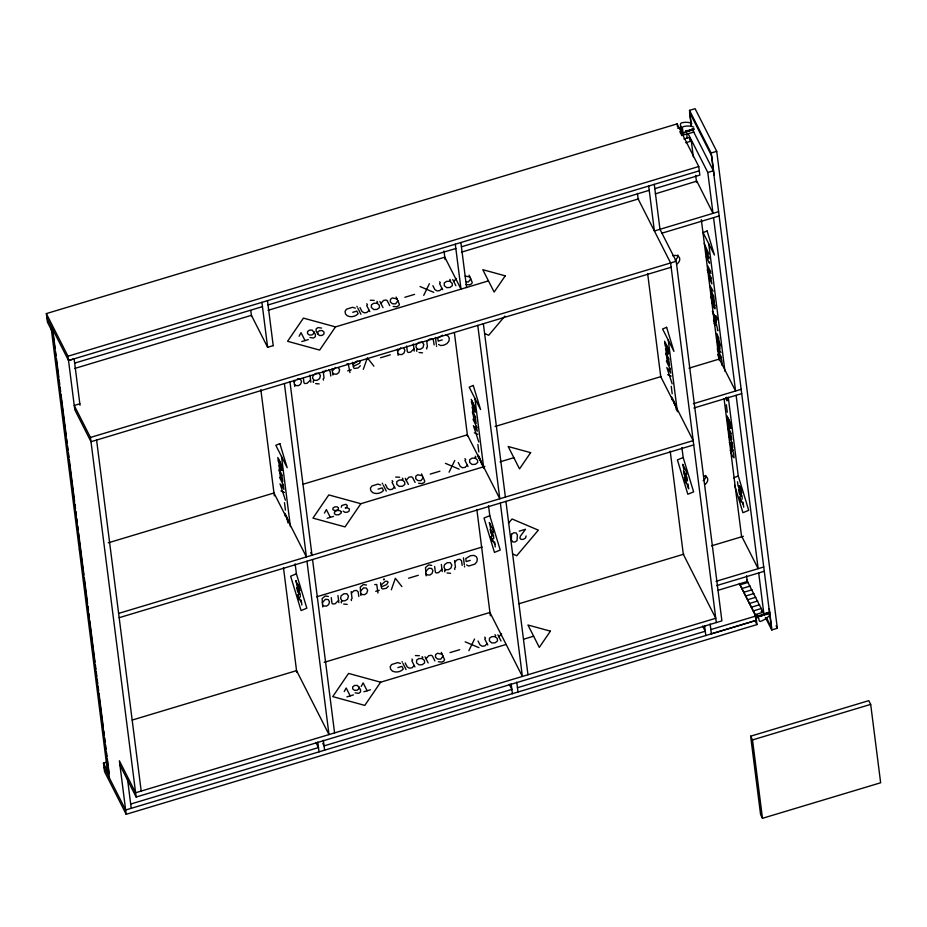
<?xml version="1.0" encoding="UTF-8"?>
<svg xmlns="http://www.w3.org/2000/svg" width="927" height="927" viewBox="0 0 927 927"><rect width="100%" height="100%" fill="white"/><g stroke="black" fill="none" stroke-linecap="round" stroke-linejoin="round"><path stroke-width="1.39" d="M676.362 409.804L675.354 404.508L671.681 397.046M713.605 320.777L713.639 319.537L715.609 324.74L715.656 323.581L716.374 324.172L717.95 330.73L717.208 329.966M279.827 472.573L280.36 476.802L282.77 481.553L282.075 476.86L278.934 470.337M473.21 414.415L473.743 418.645L476.154 423.396L475.458 418.703L472.318 412.179M666.594 356.258L667.127 360.487L669.537 365.238L668.842 360.533L665.702 354.01M728.784 430.603L729.317 434.833L731.727 439.583L731.032 434.89L727.892 428.367M314.033 331.611L313.813 333.488L311.935 334.948L309.363 335.018L307.509 333.569L307.567 331.53L309.491 330.116L312.272 330.116L315.377 334.265L315.389 336.675L313.5 338.031L309.954 337.498M317.486 333.975L317.706 332.098L319.583 330.626L322.144 330.557L324.01 332.017L323.952 334.044L322.028 335.458L319.247 335.458L316.142 331.321L316.13 328.9L318.019 327.555L321.553 328.077M359.178 686.919L358.958 688.796L357.08 690.256L354.52 690.325L352.654 688.877L352.712 686.837L354.635 685.424L357.416 685.424L360.522 689.572L360.533 691.982L358.645 693.338L355.111 692.817M285.145 515.957L285.284 514.821L285.84 515.203M478.529 457.799L478.668 456.663L479.224 457.046M671.913 399.641L672.063 398.506L672.608 398.888M287.949 522.921L286.744 516.988M341.321 507.22L341.704 505.528L345.736 504.311L347.277 505.424L346.988 506.988L345.261 507.996L347.428 507.857L349.456 508.981L349.073 511.101L347.393 512.191L344.983 512.341L343.141 511.148M526.154 535.933L525.516 538.019L523.326 539.352L521.055 539.398L519.873 538.181L520.406 536.13L525.539 529.259L519.19 531.171M681.438 133.221L682.005 133.615M397.984 300.707L395.551 303.859L392.411 303.755L390.325 301.854L390.441 299.375L392.318 297.949L397.08 298.923M470.846 278.795L468.413 281.947L466.316 281.878M423.361 477.521L420.916 480.673L417.776 480.568L415.702 478.668L415.817 476.188L417.695 474.763L422.445 475.736M443.141 656.015L440.696 659.167L437.556 659.062L435.481 657.173L435.597 654.682L437.474 653.257L442.225 654.23M380.881 303.43L383.569 300.394L385.98 300.012L387.208 300.649L389.722 305.609M453.743 281.507L456.432 278.482M406.246 480.244L408.934 477.208L411.345 476.826L412.573 477.463L415.099 482.422M479.108 458.332L479.549 457.057M426.026 658.738L428.714 655.702L431.125 655.319L432.364 655.957L434.879 660.916M498.9 636.826L501.588 633.79M363.303 369.328L367.359 357.834L373.894 366.153M391.321 589.792L395.365 578.297L401.901 586.606M423.72 295.389L429.386 283.708M449.085 472.202L454.763 460.522M468.865 650.696L474.543 639.016M360.348 365.725L358.228 367.892L354.52 368.494L353.581 367.764L352.503 362.306M388.367 586.188L386.246 588.344L382.538 588.958L381.6 588.228L380.522 582.77M294.218 382.33L295.192 380.545M332.353 370.858L335.551 367.393M397.602 351.24L400.8 347.776M322.237 602.793L325.435 599.329L328.251 599.56L329.537 601.785L328.645 604.589L326.501 606.119L323.929 605.991L322.503 604.844M360.371 591.322L363.569 587.857L366.385 588.1L367.671 590.325L366.779 593.118L364.635 594.659L362.063 594.52L360.638 593.373M425.62 571.692L428.819 568.228L431.623 568.471L432.921 570.696L432.028 573.5L429.885 575.03L427.312 574.902L425.875 573.743M689.549 130.336L688.958 130.417L689.526 130.174M758.599 616.397L759.178 616.316L758.61 616.559M764.439 614.636L765.03 614.555L764.462 614.81M310.568 379.931L307.185 383.245L304.879 383.581L303.963 382.816L303.384 378.262M413.952 348.83L410.568 352.156L408.262 352.492L407.347 351.727L406.617 346.026M338.587 600.383L335.203 603.709L332.897 604.045L331.982 603.28L331.252 597.579M441.959 569.294L438.575 572.608L436.281 572.956L435.366 572.191L434.636 566.49M688.228 130.533L688.819 130.753M759.908 616.2L759.317 615.98M765.76 614.45L765.169 614.219M335.493 326.895L319.641 350.082L287.579 341.298L303.419 318.112L335.493 326.895L488.471 280.881M360.858 503.709L345.018 526.895L312.955 518.112L328.795 494.925L360.858 503.709L484.902 466.408M380.638 682.202L364.798 705.401L332.735 696.617L348.575 673.419L380.638 682.202L506.061 644.485M299.097 336.234L301.032 332.666L305.041 340.568M324.473 513.083L326.374 509.56L330.313 517.336M344.241 691.554L346.177 687.973L350.197 695.876M361.194 686.455L363.129 682.875L367.15 690.777M353.164 364.438L357.301 360.858M381.182 584.902L385.308 581.322L387.231 581.241L388.112 582.214L386.675 584.601L381.426 586.837M376.941 303.164L379.27 305.157L379.491 307.567L377.115 309.398L373.848 309.572L371.391 307.532L371.426 304.821L373.766 303.291L376.941 303.164L377.683 302.283L376.976 301.31M449.815 281.252L452.144 283.245L452.353 285.655L449.977 287.486L446.71 287.66L444.253 285.62L444.3 282.909L446.629 281.379L449.815 281.252L450.545 280.36L449.838 279.398M402.318 479.977L404.647 481.97L404.867 484.392L402.48 486.212L399.213 486.385L396.756 484.346L396.802 481.634L399.131 480.105L402.318 479.977L403.048 479.097L402.341 478.123M475.18 458.065L477.509 460.059L477.729 462.469L475.354 464.3L472.075 464.473L469.63 462.434L469.665 459.722L471.994 458.193L475.18 458.065L475.922 457.185L475.215 456.211M422.098 658.471L424.427 660.476L424.647 662.886L422.26 664.705L418.992 664.879L416.547 662.84L416.582 660.128L418.911 658.599L422.098 658.471L422.839 657.591L422.121 656.629M494.96 636.559L497.289 638.552L497.509 640.974L495.134 642.793L491.855 642.967L489.41 640.928L489.444 638.216L491.785 636.687L494.96 636.559L495.702 635.679L494.995 634.705M504.925 316.084L488.703 335.261L484.763 333.593M684.323 132.526L682.573 134.589L680.453 133.685L682.202 131.622L684.323 132.526L693.906 129.653M508.448 523.245L512.052 518.981L538.344 530.151L516.721 555.725L512.782 554.045M315.852 373.326L318.865 373.257L320.452 375.655L319.56 378.714L316.976 380.348L314.044 380.383L313.106 381.345L313.442 382.457M420.244 342.214L422.248 342.167L423.824 344.566L422.944 347.625L420.348 349.259L417.428 349.282L416.49 350.255L416.826 351.368M687.95 130.498L687.567 131.066L688.031 130.417M693.883 128.656L693.28 129.12L693.871 129.143M342.063 600.835L340.58 598.494L341.136 595.76L343.871 593.79L346.883 593.72L348.459 596.119L347.579 599.178L344.983 600.812L342.063 600.835L341.113 601.808L341.46 602.921M445.447 569.746L443.963 567.394L444.52 564.67L447.243 562.689L450.267 562.631L451.843 565.03L450.962 568.089L448.367 569.723L445.447 569.746L444.497 570.719L444.844 571.832M760.117 616.316L760.58 615.667L760.14 616.409M766.038 614.485L766.432 613.906L765.992 614.647M766.803 614.462L766.78 613.732M369.12 310.29L366.872 312.48L364.265 312.851L362.005 311.53L360.012 307.602M441.994 288.378L439.746 290.568L437.127 290.939L434.879 289.618L432.874 285.69M394.496 487.104L392.248 489.294L389.63 489.665L387.382 488.344L385.389 484.415M467.359 465.192L465.111 467.382L462.492 467.753L460.244 466.432L458.251 462.503M414.276 665.609L412.028 667.788L409.41 668.158L407.162 666.837L405.169 662.909M487.138 643.686L484.891 645.876L482.272 646.246L480.024 644.925L478.031 640.997M323.372 372.631L326.095 370.244M428.564 339.942L426.756 341.53L427.44 346.953L426.49 347.915L426.837 349.039M687.197 131.124L686.606 130.846M693.048 129.363L692.457 129.085M351.379 593.083L354.102 590.708L356.594 590.395L358.216 591.971L358.784 596.478M454.763 561.994L457.486 559.618L459.966 559.305L461.6 560.87L462.167 565.389M760.951 615.621L761.542 615.887M314.937 373.987L313.129 375.296L312.561 378.031L314.044 380.383M419.236 342.237L416.501 344.207L415.945 346.941L417.428 349.282M442.515 335.238L437.764 338.1L438.147 341.136L442.237 339.908M346.698 364.137L347.358 363.847M374.717 584.601L376.744 584.485L377.973 593.013M353.407 366.374L359.63 363.268L360.105 361.75L359.224 360.777M296.408 573.825L290.626 576.212L301.078 610.569L306.849 608.193L296.408 573.825L295.134 563.813M489.792 515.667L484.01 518.054L494.462 552.411L500.232 550.024L489.792 515.667L488.517 505.655M683.176 457.509L677.405 459.896L687.846 494.253L693.628 491.866L683.176 457.509L681.901 447.498M733.639 477.88L738.263 475.968L728.251 397.162M691.507 126.176L689.503 110.371L695.088 108.691L716.722 151.321L777.324 628.263L771.739 629.954L765.378 617.405M52.851 332.828L47.439 322.167L46.35 313.593L677.127 123.894L698.761 166.524L699.85 175.099L654.821 188.644M677.672 128.181L680.534 127.486L680.997 126.57M679.572 131.912C687.324 132.364 677.452 125.226 681.38 122.897A16.593 11.75 -26.9 0 1 691.866 123.361M685.957 131.252L685.377 131.379L686.247 130.881M690.14 130.047L690.928 129.815M681.461 135.539L693.894 132.086M683.894 139.004L689.433 137.335L691.322 141.066L693.315 156.779M685.783 142.735L691.322 141.066M689.503 110.371L711.136 153.001L716.722 151.321M46.35 313.593L67.984 356.223L698.761 166.524M46.895 317.88L68.528 360.51L699.306 170.811M68.528 360.51L74.114 358.83L80.012 405.261M688.077 133.581L707.799 172.457L713.396 170.777L693.037 130.649M74.658 363.117L262.457 306.64M268.042 304.96L455.841 248.482M461.426 246.802L649.224 190.325M74.647 368.482L251.402 315.331L267.625 347.301L273.21 345.62M268.03 310.325L444.786 257.173L461.009 289.143M461.449 252.156L638.68 198.853M655.296 193.859L696.849 181.124L713.002 213.361L707.799 172.457M352.723 312.306L356.814 311.078L358.146 313.708C355.493 316.663 350.858 317.602 347.301 315.806L345.458 313.882L345.053 311.368L346.478 309.212L352.584 307.289L355.331 308.146M404.867 297.289L414.589 294.369M79.826 403.778L74.241 405.47L90.452 437.44L136.153 797.035L721.901 620.881L676.2 261.275L659.978 229.305L654.277 184.357M718.587 211.68L654.392 230.985L648.68 186.037M301.785 341.553L308.309 339.583M661.89 233.187L719.132 215.968M90.452 437.44L676.2 261.275M671.16 267.243L90.997 441.727L74.786 409.746L67.984 356.223M380.58 357.752L390.302 354.832M347.695 370.858L351.217 369.803M108.274 542.816L273.975 492.99L306.42 556.93L284.392 383.569M303.036 484.242L467.359 434.821L499.804 498.772L477.776 325.412M495.099 426.478L661.252 376.513M688.946 368.181L719.398 359.027M378.089 489.12L382.179 487.892L383.511 490.522C380.858 493.477 376.235 494.415 372.666 492.619L370.823 490.696L370.418 488.181L371.854 486.026L377.949 484.103L380.696 484.972M430.232 474.103L439.954 471.183M500.059 461.843L513.848 457.695M693.361 403.708L741.16 389.328M327.115 518.297L333.523 516.374M693.906 407.996L741.704 393.616M118.621 613.407L693.187 440.615L660.742 376.663L647.637 273.5M119.166 617.695L693.732 444.902M316.582 596.837L482.156 547.046M383.465 579.56L384.415 579.271M408.598 578.216L418.32 575.285M470.244 560.36L466.165 561.588L465.783 558.564L470.522 555.69L473.824 555.389L476.258 556.617L477.324 558.854L476.907 561.716L474.937 564.103L468.807 566.026L466.594 564.949M375.702 591.322L379.236 590.256M132.225 720.059L296.547 670.638L328.992 734.59L306.964 561.217M324.23 662.318L489.931 612.48L522.376 676.432L500.348 503.06M519.062 603.72L683.825 554.172M711.519 545.841L743.361 536.269M397.88 667.614L401.959 666.386L403.291 669.016C400.638 671.971 396.014 672.909 392.457 671.113L390.603 669.201L390.197 666.675L391.634 664.52L397.729 662.596L400.476 663.465M450.012 652.608L459.734 649.676M739.34 583.419L755.876 616.015L756.965 624.589L126.188 814.3L104.554 771.67L103.465 763.095L107.625 761.843M523.975 639.097L533.628 636.2M716.038 581.333L763.744 566.988M346.941 696.861L353.454 694.902M363.894 691.762L370.406 689.804M716.583 585.621L764.288 571.275M718.216 590.244L747.289 581.496L746.559 575.783M748.251 582.33L739.955 584.833L755.099 614.682L755.447 617.382M741.855 588.564L750.152 586.061M743.744 592.295L752.04 589.792M745.644 596.026L753.941 593.535M747.533 599.757L755.829 597.266M749.422 603.489L757.718 600.997M751.322 607.22L759.619 604.728M753.211 610.951L761.507 608.46M761.171 611.438L761.959 611.194M755.099 614.682L763.396 612.191M130.684 804.045L318.482 747.568L315.864 742.411M517.463 687.718L705.25 631.241L702.643 626.096M710.847 629.56L755.876 616.015M746.722 580.012L763.894 613.859L769.48 612.179M757.359 616.154L769.677 612.446M763.072 615.169L763.86 614.925M768.043 613.72L768.61 613.604L767.753 614.091M755.621 618.726C760.87 614.786 757.417 621.53 760.349 621.472A16.593 11.75 -26.9 0 0 769.943 614.96M750.627 736.189L868.796 700.65L870.685 704.381L880.65 782.77L762.481 818.309L760.592 814.578L750.627 736.189L752.515 739.92L762.481 818.309M752.515 739.92L870.685 704.381M429.468 339.155L431.959 338.842L433.268 339.572L434.16 344.937M721.669 364.96L722.295 364.925L721.809 360.429L719.839 355.412L720.244 358.54M764.937 614.126L764.485 614.972M465.18 276.037L469.943 277.011M370.313 300.255L374.23 300.394M395.678 477.069L399.595 477.208M415.458 655.563L419.375 655.713M297.416 378.865L300.232 379.108L301.518 381.333L300.638 384.126L298.494 385.667L295.91 385.528L294.485 384.381M419.027 352.515L422.527 352.828M315.643 383.604L319.143 383.917M447.046 572.979L450.545 573.292M343.662 604.068L347.161 604.381M667.718 374.659L671.194 376.13M420.035 286.524L433.778 292.353M474.334 432.816L477.811 434.288M445.4 463.338L459.155 469.178M280.951 490.974L284.427 492.446M465.18 641.832L478.935 647.672M718.912 341.681L718.738 337.799L716.559 333.453L717.811 339.514M712.736 301.008L712.284 300.812C711.669 305.354 717.591 314.566 713.987 303.477M438.575 344.496L440.788 345.574L443.778 345.192L446.918 343.639L448.888 341.263L449.317 338.401L448.239 336.153L445.817 334.925M439.63 281.82L440.337 282.781L439.595 283.662L442.654 289.688M366.756 303.732L367.474 304.693L366.733 305.586L369.792 311.599M464.995 458.633L465.702 459.595L464.972 460.476L468.019 466.501M392.133 480.545L392.839 481.519L392.098 482.399L395.157 488.413M484.775 637.127L485.481 638.1L484.751 638.981L487.799 644.995M411.912 659.039L412.619 660.012L411.878 660.893L414.937 666.919M348.239 363.755L349.966 372.561M328.575 369.931L330.197 371.507L330.777 376.026M466.061 284.531L469.56 284.856L471.681 283.778L472.272 282.457L469.016 275.168M393.199 306.455L396.686 306.767L398.807 305.69L399.41 304.369L396.142 297.08M418.564 483.268L422.063 483.581L424.184 482.503L424.775 481.183L421.518 473.894M438.344 661.762L441.843 662.075L443.963 661.009L444.554 659.676L441.298 652.388M742.168 499.12L742.029 495.957L738.738 489.363L739.19 492.944L740.951 496.397L739.537 490.441M493.697 538.784L493.558 535.609L490.244 528.969L490.696 532.573L492.469 536.038L491.043 530.047M300.302 597.011L300.163 593.871L296.907 587.336L297.358 590.881L299.097 594.311L297.694 588.402M665.505 343.002L664.96 342.619L664.81 343.755L665.412 346.235L667.625 350.719L666.42 344.786M727.695 417.347L727.15 416.965L727 418.1L727.602 420.58L729.804 425.064L728.599 419.131M472.121 401.159L471.576 400.777L471.426 401.912L472.028 404.392L474.23 408.877L473.025 402.944M278.737 459.317L278.181 458.946L278.042 460.07L278.645 462.55L280.846 467.034L279.641 461.101M709.34 275.574L709.387 278.587L711.913 283.917L710.847 278.378M397.868 353.291L399.294 354.438L401.866 354.577L404.021 353.036L404.902 350.232L403.616 348.007M332.619 372.909L334.044 374.068L336.628 374.195L338.772 372.654L339.653 369.861L338.367 367.637M666.386 361.067L670.325 369.328M728.576 435.412L732.515 443.674M473.002 419.224L476.942 427.486M279.606 477.382L283.558 485.644M693.048 128.76L693.06 129.479M687.197 130.51L687.22 131.24M323.453 380.128L323.117 379.016L324.056 378.042L323.175 371.124M454.844 569.502L454.508 568.378L455.458 567.417L454.578 560.487M351.472 600.592L351.124 599.468L352.075 598.506L351.194 591.577M668.958 353.639L668.251 348.622L664.578 341.159M731.148 427.984L730.441 422.979L726.768 415.505M475.574 411.797L474.867 406.779L471.194 399.317M282.19 469.966L281.484 464.948L277.799 457.474M741.218 492.654L741.716 493.129L741.044 488.958L739.34 485.597L739.897 489.954L737.985 485.644L737.498 481.739M689.062 130.846L689.514 130M759.086 615.887L758.634 616.733M431.75 565.4L428.691 564.902L425.481 567.509L426.153 575.864M366.513 585.018L363.442 584.531L360.232 587.127L360.904 595.493M328.378 596.49L325.307 595.991L322.098 598.599L322.77 606.953M685.968 473.836L686.652 474.543L686.235 471.31L682.701 464.276L683.929 469.722M492.561 531.924L493.234 532.619L492.828 529.421L489.329 522.469L490.545 527.857M719.074 347.625L718.332 341.796L717.405 340.313L717.857 344.566L720.105 348.981L719.248 343.755M714.01 298.042L711.241 293.245L712.249 298.668M704.219 243.477L708.854 253.998M679.734 127.555L681.635 131.286M706.641 257.857L709.537 263.222L709.422 262.121M707.568 265.62L710.673 271.75M710.882 273.407L708.008 268.506L709.398 274.276M707.15 269.85L711.53 278.482M713.153 291.24L710.267 286.014L711.669 292.19M710.673 290.209L713.802 296.397M710.615 296.837L714.937 305.354M716.003 315.783L717.231 318.842M716.826 320.163L712.411 311.449L716.165 322.526L715.343 316.026M716.71 337.347L721.113 346.014M720.939 352.515L718.066 347.613L719.445 353.396M717.197 348.969L721.577 357.602M725.54 397.845L727.081 400.87L726.617 397.254M730.58 428.378L727.695 423.152L729.097 429.328M728.101 427.347L731.229 433.523M730.117 442.805L732.851 447.405L731.855 442.364M729.364 442.55L729.665 443.141M730.279 444.346L733.384 450.476M668.39 354.033L665.505 348.807L666.907 354.983M743.396 504.763L739.422 496.918L741.044 501.97M665.91 353.002L669.039 359.178M667.927 368.448L670.661 373.06L669.665 368.007M776.061 625.76L777.324 628.263M766.478 617.753L771.693 628.031L769.236 608.68M755.69 622.087L756.965 624.589M452.747 279.537L455.875 285.713M475.006 412.191L472.121 406.965L473.523 413.141M472.527 411.159L475.655 417.335M474.543 426.605L477.278 431.217L476.281 426.177M478.297 455.203L483.002 466.652M478.112 456.351L481.24 462.527M379.873 301.449L383.013 307.625M494.937 544.462L490.928 536.571L492.573 541.658M356.895 306.35L357.196 306.93M357.81 308.146L360.916 314.276M497.892 634.844L501.02 641.02M405.25 478.262L408.378 484.439M509.259 684.253L511.866 689.398L324.068 745.887L322.77 743.303M382.26 483.164L382.561 483.743M383.175 484.96L386.281 491.09M425.029 656.756L428.158 662.932M402.051 661.658L402.341 662.249M402.955 663.454L406.061 669.584M281.611 470.348L278.737 465.122L280.139 471.298M279.131 469.317L282.272 475.505M281.159 484.775L283.894 489.375L282.897 484.334M310.707 552.701L312.005 555.25L289.977 381.889M284.902 513.361L289.189 522.666M301.53 602.608L297.579 594.821L299.189 599.839M81.217 553.442L79.316 549.711L107.277 769.677L109.166 773.408M119.931 765.065L136.153 797.035M103.465 763.095L108.876 773.744M104.009 767.382L125.643 810.013L756.42 620.302L711.391 633.848L710.14 624.022M685.737 482.932L684.404 477.254L688.668 488.842L688.043 483.987M714.08 323.013L714.984 325.481M673.512 400.673L674.926 405.458M480.128 458.83L481.542 463.616M666.803 367.474L672.179 383.848M473.419 425.632L478.795 442.005M280.035 483.801L285.4 500.163M719.422 360.522L717.88 354.369M730.244 450.209L732.457 456.269L734.091 457.799L733.605 453.303L731.646 448.286L732.04 451.414M713.06 296.373L714.45 302.735L712.203 294.682M738.263 475.968L748.715 510.337L742.933 512.712L734.578 485.227M714.172 175.342L711.716 155.991L689.549 112.294L691.299 126.118M711.136 153.001L771.739 629.954M767.498 613.523L767.591 614.253M713.547 217.648L735.574 391.02L719.352 359.039M736.119 395.308L758.147 568.668L741.924 536.698M758.692 572.956L763.894 613.859M760.928 615.493L760.94 616.2M743.083 502.283L743.721 507.231M708.761 243.824L724.972 371.368M726.339 404.775L727.278 412.237M706.444 256.339L706.791 259.05M695.679 175.342L696.583 182.492M701.31 219.629L719.097 359.606M724.057 398.668L741.658 537.22M689.433 137.335L689.792 140.186M686.409 130.719L686.501 131.46M686.536 132.688L687.266 138.413M682.654 130.081L682.353 127.486L683.28 126.628A16.593 11.75 -26.9 0 1 693.755 127.092M677.127 123.894L677.498 126.744M716.304 622.562L670.615 262.955L638.17 199.015L637.452 193.395M668.263 340.174L677.359 411.715M704.555 625.702L705.795 635.528M671.252 386.316L672.191 393.766M670.209 451.159L683.326 554.323L715.76 618.274L135.609 792.747L119.386 760.777L126.188 814.3M483.361 323.72L505.389 497.092M505.933 501.38L527.973 674.752M460.881 242.515L466.605 287.532M516.756 682.168L518.008 692.005M494.624 541.971L495.261 546.965M455.296 244.195L461.02 289.212M474.879 398.332L483.79 468.448M511.159 683.848L512.411 693.697M477.857 444.473L478.807 451.936M443.998 250.997L445.099 259.606M454.404 332.851L467.544 436.246M476.849 509.491L490.348 615.76M435.435 337.358L436.327 344.404M436.501 345.794L436.594 346.466M463.442 557.822L464.346 564.867M464.52 566.258L464.601 566.93M413.338 344.01L414.242 351.101M441.356 564.462L442.249 571.565M397.359 349.294L398.135 355.4M383.894 579.027L383.987 579.804M332.109 368.923L332.886 375.029M309.954 375.099L310.858 382.202M337.973 595.563L338.876 602.654M293.975 380.394L294.751 386.489M312.55 559.537L334.577 732.909M267.497 300.672L273.222 345.69M323.361 740.325L324.612 750.175M301.217 600.14L301.843 605.064M261.912 302.353L267.625 347.37M281.495 456.49L290.406 526.606M317.776 742.006L319.027 751.855M284.473 502.631L285.423 510.093M250.8 310.591L251.53 316.339M260.835 389.572L274.334 495.852M283.465 567.648L296.779 672.481M96.593 440.047L141.194 791.067M127.3 777.382L131.228 808.332M55.191 348.691L53.198 332.978L51.309 329.247L79.258 549.213L81.147 552.944L78.61 532.955M55.562 351.542L56.107 355.829M56.466 358.691L58.83 377.254M59.189 380.116L59.734 384.404M60.093 387.254L60.637 391.542M61.008 394.392L66.269 435.817M66.628 438.68L67.173 442.967M67.532 445.817L68.077 450.105M68.447 452.967L68.992 457.243M69.351 460.105L74.612 501.53M74.983 504.381L75.527 508.668M75.887 511.53L76.431 515.806M76.79 518.668L77.335 522.955M77.706 525.806L78.25 530.093M81.391 554.867L83.94 574.867M84.299 577.718L87.567 603.431M87.926 606.293L88.471 610.569M88.841 613.431L89.386 617.718M89.745 620.569L95.006 661.994M95.365 664.856L95.91 669.132M96.281 671.994L96.825 676.281M97.184 679.132L97.729 683.419M98.088 686.281L98.633 690.569M99.004 693.419L103.361 727.707M103.72 730.557L104.264 734.844M104.624 737.695L105.168 741.982M105.539 744.844L106.084 749.132M106.443 751.982L106.987 756.27M107.347 759.12L108.98 771.982M52.306 328.54L109.421 778.031M672.735 255.759A6.767 4.797 -26.9 0 1 679.375 257.532A6.767 4.797 -26.9 0 1 677.092 263.94M677.857 255.006A6.767 4.797 -26.9 0 1 675.204 260.209M704.033 475.91A6.767 4.797 -26.9 0 1 705.111 484.404M705.876 475.47A6.767 4.797 -26.9 0 1 703.211 480.673M708.842 257.37L708.773 258.9L706.362 254.149L705.818 249.919L708.842 257.37M341.171 511.646L341.066 513.21L338.726 514.798L335.852 514.786L334.38 513.697L334.496 512.121L338.309 509.155L338.482 507.822L337.138 506.837L334.705 506.884L332.944 508.1L332.828 509.514L334.114 510.418L339.722 510.557L341.171 511.646M295.968 580.789L297.057 585.76L297.555 586.327L297.891 584.219L299.236 586.884L299.745 590.893L295.968 580.789M683.57 470.858L683.987 474.114L687.405 480.916L686.953 477.382L683.57 470.858M692.295 129.293C691.716 130.916 691.136 128.297 692.295 129.293M761.727 615.458C762.121 617.011 763.014 614.195 761.727 615.458M511.507 534.265L511.38 539.792L512.758 541.947L514.972 541.994L517.023 540.661L517.405 535.006L516.13 532.874L513.778 532.793L511.507 534.265M682.666 133.14L682.666 133.14M683.35 132.932L683.35 132.932M505.238 275.84L494.149 292.075L482.793 269.687L505.238 275.84M530.615 452.654L519.526 468.888L508.17 446.513L530.615 452.654M550.395 631.148L539.305 647.382L527.95 625.007L550.395 631.148M757.232 615.111L756.003 616.559L757.486 617.185L757.232 615.111M707.127 230.962L703.083 232.631L714.439 255.018L707.127 230.962M279.861 443.627L275.817 445.308L287.173 467.683L279.861 443.627M473.245 385.47L469.201 387.138L480.557 409.525L473.245 385.47M666.629 327.312L662.585 328.981L673.941 351.368L666.629 327.312"/></g></svg>
